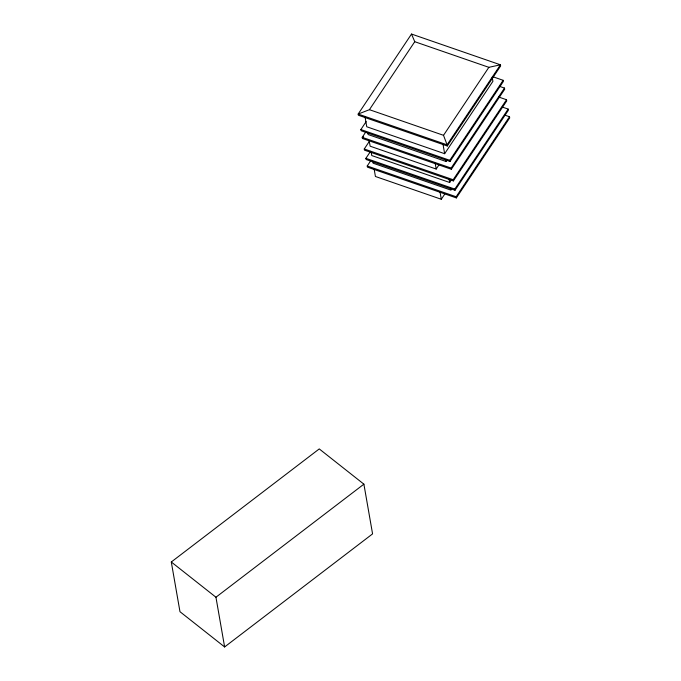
<?xml version="1.0" encoding="UTF-8"?>
<svg xmlns="http://www.w3.org/2000/svg" width="681" height="681" viewBox="0 0 681 681"><rect width="100%" height="100%" fill="white"/><g stroke="black" fill="none" stroke-linecap="round" stroke-linejoin="round"><path stroke-width="1.02" d="M411.511 34.05L358.163 114.059L358.368 115.234L447.289 145.989L500.637 65.98L500.433 64.806L411.511 34.05L414.755 41.703L488.856 67.325L500.433 64.806L447.085 144.815L447.289 145.989M369.425 109.684L443.518 135.315L447.085 144.815L358.163 114.059L369.425 109.684L414.755 41.703M493.146 76.842L503.14 80.298L503.344 81.473L449.996 161.482L361.075 130.726L360.87 129.552L366.148 121.635M499.496 86.342L504.493 88.07L504.698 89.245L451.35 169.254L362.428 138.498L362.224 137.324L365.74 132.046M362.428 138.498L363.603 136.736M498.535 96.966L506.528 99.732L506.732 100.907L453.384 180.916L364.463 150.16L364.258 148.986L369.536 141.069M502.169 107.011L508.162 109.079L508.367 110.254L455.019 190.263L366.097 159.507L365.893 158.332L370.583 151.301M504.502 115.004L509.499 116.732L509.703 117.907L456.355 197.916L367.434 167.16L367.229 165.985L370.745 160.707M443.518 135.315L488.856 67.325M364.965 116.536L366.744 126.76L444.65 153.702L492.908 81.328L492.193 77.242M369.136 140.473L370.141 146.194L436.189 169.041L439.134 164.623M367.774 132.65L368.106 134.532L446.004 161.482L447.187 159.712M449.996 161.482L449.792 160.307L503.14 80.298M451.35 169.254L451.145 168.079L504.493 88.07M371.239 152.476L371.766 155.549L449.673 182.491L451.435 179.844M453.384 180.916L453.18 179.733L506.528 99.732M374.192 169.416L375.427 176.481L441.297 199.269L444.829 193.974M455.019 190.263L454.814 189.088L508.162 109.079M456.355 197.916L456.151 196.741L509.499 116.732M171.297 561.987L319.253 448.924L363.892 484.165L372.575 533.887L224.619 646.95L179.98 611.708L171.297 561.987L215.945 597.228L224.619 646.95M215.945 597.228L363.892 484.165M360.87 129.552L449.792 160.307M362.224 137.324L451.145 168.079M364.258 148.986L453.18 179.733M365.893 158.332L454.814 189.088M367.229 165.985L456.151 196.741M443.042 144.5L444.65 153.702M445.68 159.592L446.004 161.482M448.958 178.405L449.673 182.491M450.686 188.288L451.009 190.144L373.103 163.193L372.779 161.346M435.193 163.321L436.189 169.041M440.062 192.204L441.297 199.269"/></g></svg>
